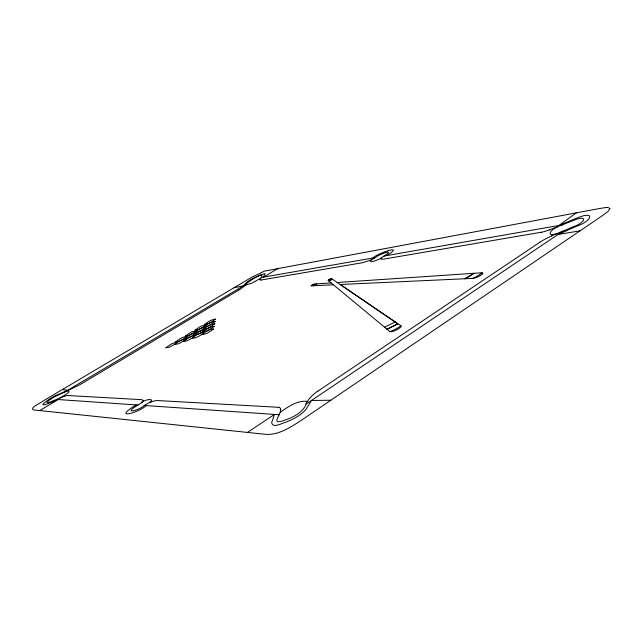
<?xml version="1.0" encoding="UTF-8"?>
<svg xmlns="http://www.w3.org/2000/svg" width="642" height="642" viewBox="0 0 642 642"><rect width="100%" height="100%" fill="white"/><g stroke="black" fill="none" stroke-linecap="round" stroke-linejoin="round"><path stroke-width="0.96" d="M215.142 321.506L210.769 324.635A5.513 0.899 -27.2 0 1 208.168 325.984L208.016 326.048A9.879 1.637 -27.2 0 0 205.496 327.589A5.321 0.875 -27.3 0 0 203.851 328.832L194.012 334.755L194.815 334.097M259.898 279.615C269.207 268.147 244.779 283.01 244.048 286.372M214.853 323.849L208.658 327.974L203.747 329.322M196.308 330.726L191.589 334.073A5.385 0.875 -27.4 0 1 189.406 335.188L186.613 336.392M214.195 326.433L207.847 330.654L202.952 331.954M213.529 329.065L207.029 333.391L202.15 334.634M195.128 330.1L200.288 326.521L205.352 324.627L204.573 324.531M177.023 342.387L176.839 342.724A9.879 1.637 -27.5 0 1 179.519 341.103L179.696 341.006A5.465 0.899 -27.5 0 1 181.887 339.883L192.528 336.015L194.871 335.79M194.911 335.886L203.113 331.449A5.345 0.883 -27.3 0 0 204.774 330.189L210.576 326.995L214.163 326.313M194.598 332.556L199.309 329.21A5.401 0.883 -27.3 0 1 201.476 328.094L208.177 325.967A5.569 0.915 -27.2 0 1 210.704 324.659M193.732 335.228L193.988 334.787L189.823 337.235M175.595 341.857L181.309 337.949L186.316 336.296L185.369 336.167M192.825 337.973L193.057 337.531M174.849 344.481L175.13 344.008M206.114 324.836L205.873 325.205A5.296 0.867 -27.2 0 0 204.284 326.409L204.084 326.77M205.697 327.243L205.488 327.589A5.288 0.867 -27.3 0 1 203.867 328.832L203.674 329.21M204.95 329.844L204.734 330.197A5.377 0.899 -27.3 0 0 203.081 331.457M186.028 339.08L185.787 339.466L189.751 337.194M204.509 324.403L210.632 320.35L215.399 319.05M185.289 336.047L191.485 331.906L196.259 330.606M202.904 331.858L203.113 331.449M184.647 338.575L185.225 337.853A5.329 0.875 -27.4 0 1 186.116 337.186A9.261 1.525 -27.4 0 1 189.35 335.22A5.465 0.899 -27.4 0 1 191.685 334.009L195.754 333.094M202.11 334.562C205.087 331.858 209.3 328.913 213.505 328.961M215.439 319.218L210.865 322.412A5.329 0.859 -27.2 0 1 208.706 323.52L205.215 324.603L206.058 324.7M305.752 404.075L309.275 398.674M549.263 229.988L573.121 220.559C588.746 214.059 585.159 222.87 573.475 226.634L563.01 231.144L306.33 403.938C302.141 413.665 291.709 417.91 282.36 420.975C270.836 424.474 281.068 414.62 280.698 409.179M381.155 258.204L381.083 259.207L383.844 259.087L541.423 232.227M246.335 284.133L64.192 392.374M204.268 326.449L204.316 326.393A5.264 0.851 -27.3 0 0 205.913 325.197M193.009 337.588L193.033 337.564A5.353 0.899 -27.4 0 1 194.727 336.264L194.751 336.207A5.345 0.891 -27.4 0 1 193.017 337.564L187.191 340.774L183.692 341.432M142.067 402.157L143.278 400.464L141.818 399.669L67.699 395.52M280.602 412.164C288.162 406.603 297.583 400.231 307.293 401.354M328.343 279.968L331.087 278.62M371.116 259.938C367.232 264.376 379.711 259.167 381.075 258.245M311.338 285.449L314.227 284.053L331.192 282.913M149.466 402.614C156.078 397.623 144.586 399.661 142.163 402.109M194.815 334.225L195.786 333.174M473.7 273.315L464.824 278.764A12.503 2.761 -24.4 0 0 473.836 273.275M576.356 212.831L558.885 225.478L576.099 218.368C596.442 209.79 591.86 221.241 576.644 226.209L558.067 234.474L580.023 230.855M260.058 278.596L251.736 283.186L245.356 285.2M318.031 391.026L539.81 242.291M247.507 432.427L274.471 414.419L271.654 422.621C272.585 428.776 282.079 423.046 285.642 422.292C293.201 419.17 301.138 415.543 306.258 408.898L311.466 400.48L330.847 400.231M278.371 407.301L157.386 400.536L153.791 400.985L149.538 402.558A10.545 2.119 -28.3 0 0 144.281 405.463C139.033 410.495 121.611 414.788 138.046 405.038A10.24 1.982 -28.4 0 0 142.243 402.077M146.256 405.6C138.126 413.063 111.572 419.988 136.112 404.909M386.789 255.572C406.434 243.149 376.1 253.959 372.866 258.004M397.775 323.825L387.054 329.274L397.775 323.825L340.196 284.502L472.592 278.403A6.171 1.388 -24.2 0 0 478.635 276.485A6.171 1.388 -24.2 0 0 482.92 273.364M39.772 410.567L58.237 399.549L47.372 403.882C34.13 408.456 54.795 395.111 57.258 394.958L67.643 390.32L62.451 389.501M278.476 268.187L263.493 277.127L264.969 273.636L260.403 274.848L251.6 279.029L247.298 281.862L243.157 285.923L233.953 287.785M238.712 290.088L79.215 385.08L54.209 397.013L49.442 400.03L46.818 402.638L49.153 402.462L56.456 399.428L138.046 405.038M557.408 227.067C550.475 229.403 545.523 237.516 556.983 233.519M59.778 397.992C61.311 397.157 73.164 390.697 67.619 390.954M199.75 331.144L204.902 329.707M199.734 331.24L194.646 332.668M198.916 333.816C211.651 328.214 196.227 339.425 192.849 338.029M198.916 333.896L193.82 335.357M384.534 327.179L395.271 321.995M551.647 235.911L562.817 231.056M208.562 323.576L208.634 323.544A5.401 0.883 -27.2 0 1 210.953 322.356M195.216 330.237L199.221 329.258A5.385 0.875 -27.3 0 0 201.532 328.07L201.62 328.038M210.953 322.364L215.094 321.377M210.696 324.667L214.821 323.737M56.793 399.196L64.529 396.25M260.941 277.577L375.53 257.538C377.705 254.882 397.181 247.611 384.044 256.054L562.89 224.78M261.133 280L362.923 262.65L371.068 259.97A9.084 1.581 -25.7 0 0 375.482 257.546M337.267 282.504L481.628 272.786A6.171 1.388 -24.2 0 1 482.615 272.818M184.711 338.695L185.979 338.944M311.113 285.842L333.479 284.807M144.249 405.463L279.134 414.74M175.667 341.985L176.325 342.066L171.045 344.128L165.925 347.739M205.657 327.115L204.148 326.922M400.905 325.823L331.489 278.572A4.213 0.738 -26.1 0 1 328.03 280.313L389.79 331.545M176.991 342.234L176.293 342.122L179.6 341.054A5.441 0.891 -27.5 0 0 181.943 339.859A9.165 1.493 -27.5 0 0 185.193 337.877A5.296 0.867 -27.5 0 0 186.092 337.21L186.653 336.488M174.889 344.577L179.118 343.574L185.779 339.49L183.652 341.343M165.965 347.836L169.319 347.202L175.105 344.032A5.353 0.875 -27.6 0 0 176.783 342.772A5.377 0.891 -27.5 0 0 175.097 344.024M205.881 325.205A9.59 1.573 -27.2 0 1 208.642 323.544M314.259 284.045A4.157 0.722 -26.3 0 1 311.113 285.851M332.588 279.214A3.338 0.586 -26.1 0 1 328.873 281.108M261.021 280.072A12.992 1.934 -26.6 0 1 260.01 279.567M380.987 258.277A9.357 1.669 -25.5 0 1 384.085 256.046M549.295 229.932A20.151 4.165 -23.5 0 1 541.294 232.324M278.572 407.172A22.727 5.89 -27.5 0 1 280.506 409.267M243.928 286.42A15.97 2.335 -26.9 0 1 238.808 290.072M401.081 325.799A11.917 2.833 -25.4 0 1 389.71 331.649M401.146 326.401A6.34 1.517 -25.3 0 1 396.074 330.116A6.34 1.517 -25.3 0 1 389.959 331.697M481.853 272.714A11.62 2.592 -24.3 0 1 472.608 278.459M539.625 242.315A26.739 5.89 -23.3 0 1 551.679 235.951M309.5 398.594A29.107 7.76 -26.3 0 1 317.846 391.042M316.803 283.844A3.29 0.57 -26.2 0 1 313.497 285.77M204.308 326.401A9.478 1.533 -27.3 0 1 201.54 328.07M64.465 396.299A14.894 2.351 -28.7 0 1 67.795 395.456M609.9 208.666L608.239 211.186L603.127 215.15L300.039 421.176C289.839 427.741 278.516 435.051 265.876 434.361L33.111 409.861C29.909 407.188 40.831 403.256 42.532 401.314L251.303 277.496L264.408 271.133L600.944 208.265C603.632 208.233 607.99 206.162 609.9 208.666"/></g></svg>
